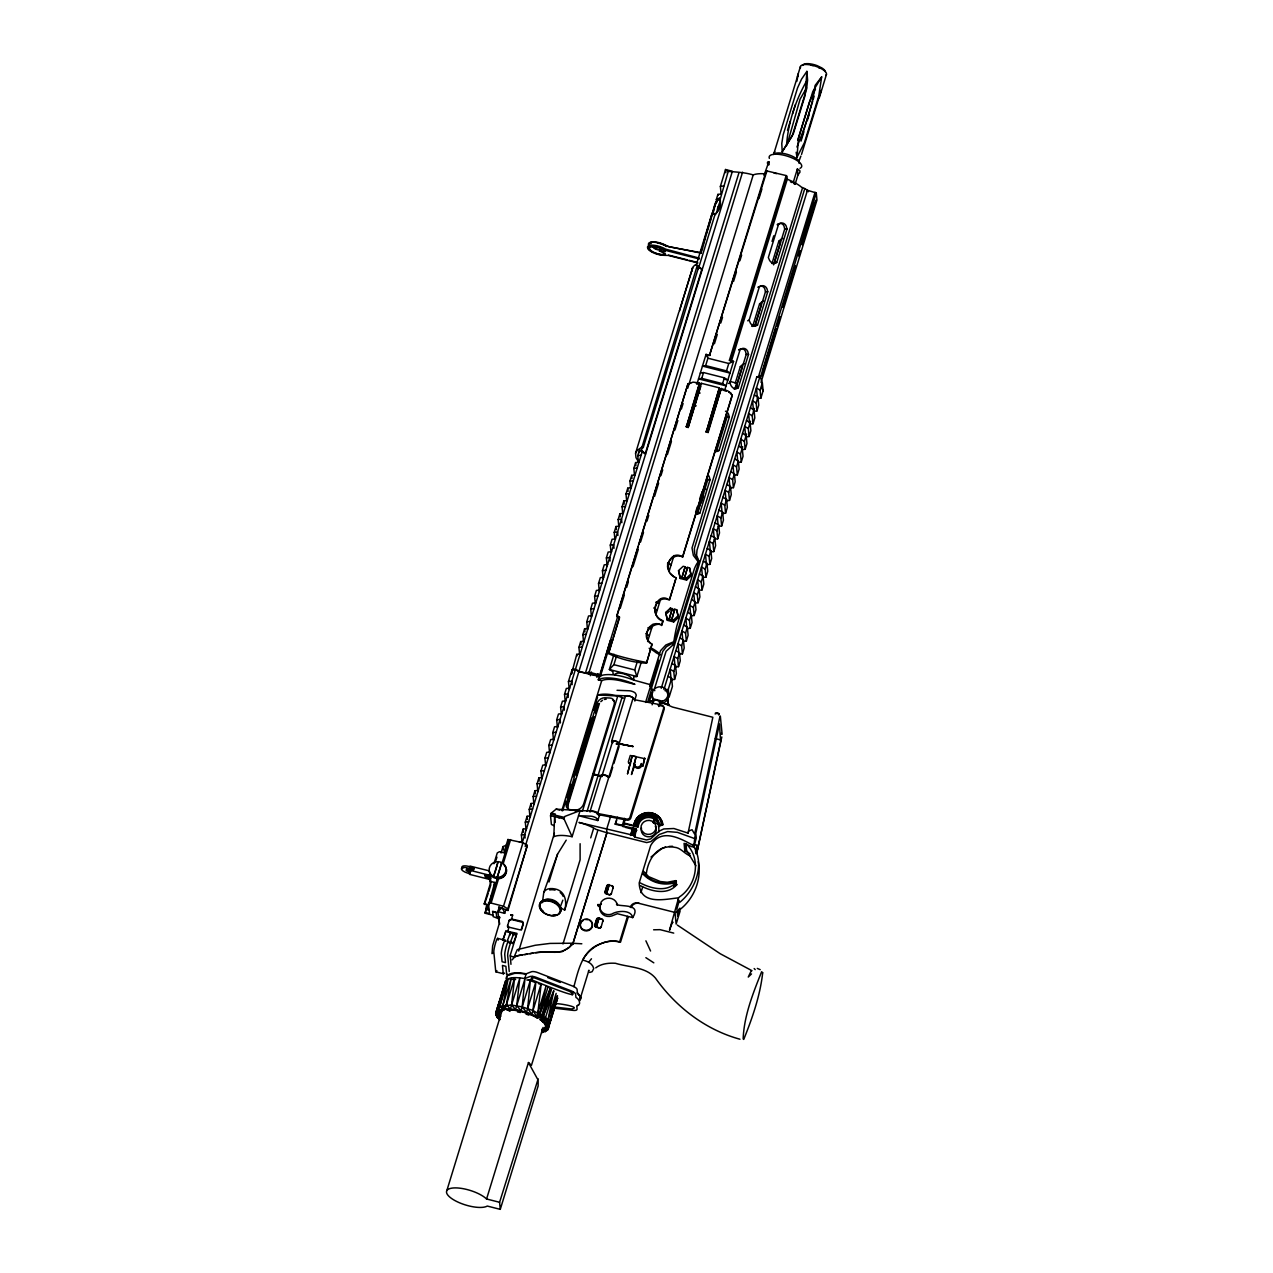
<?xml version="1.0" encoding="UTF-8"?>
<svg xmlns="http://www.w3.org/2000/svg" width="1273" height="1273" viewBox="0 0 1273 1273"><rect width="100%" height="100%" fill="white"/><g stroke="black" fill="none" stroke-linecap="round" stroke-linejoin="round"><path stroke-width="1.5" d="M796.993 157.279L798.457 138.311L812.826 91.481L821.674 76.889L818.778 95.905L804.409 142.719L796.993 157.279L796.166 152.283M560.47 907.729L564.687 910.115C567.297 901.411 564.957 890.798 555.044 888.952C551.082 888.156 546.006 888.188 543.81 892.246L542.378 902.605M693.721 844.492L696.999 845.32L697.445 849.871L720.598 741.554L719.452 723.955L695.822 833.401L696.267 837.952L694.374 845.527A1.878 1.75 -5.6 0 1 692.035 846.768L684.062 843.331L684.779 850.698L690.141 853.785M721.139 734.426L721.218 733.264M606.712 829.264L606.903 832.765L596.178 829.439A24.919 8.593 17.1 0 0 578.976 822.469L633.174 835.247L634.781 837.093L646.413 839.941L650.63 838.939L658.968 831.253L663.726 828.946L673.894 828.516L688.057 833.099L688.693 830.967L692.051 829.725L695.153 834.961L694.151 843.394A1.878 1.75 -5.6 0 1 691.828 844.635C679.193 837.857 661.005 828.039 650.694 845.479L639.205 882.889C639.683 905.676 664.808 899.247 678.62 897.815L669.503 930.245L671.301 925.185A12.762 1.703 -75.8 0 1 673.083 922.225M504.649 983.504C504.76 978.571 511.157 977.537 515.056 977.648A28.483 9.818 17.1 0 1 524.747 978.587L530.029 976.502A5.49 1.894 17.1 0 1 536.076 977.298L571.1 990.824A6.747 2.323 17.1 0 1 575.619 994.245L575.937 997.395C579.247 998.923 581.856 1004.922 576.78 1005.956L577.083 1009.107A6.747 2.323 17.1 0 1 573.009 1010.364L552.196 1007.93M506.113 978.73C506.224 973.797 512.621 972.763 516.52 972.874A28.483 9.818 17.1 0 1 526.21 973.813L531.509 971.729A5.49 1.894 17.1 0 1 537.556 972.524L572.564 986.05A6.747 2.323 17.1 0 1 577.083 989.471L577.401 992.638L581.252 997.777L579.979 1000.435M673.576 642.674L666.511 646.604L662.803 651.299L651.362 688.613L654.036 690.316L666.065 651.315L673.449 644.472L674.085 640.176A29.502 3.946 -75.8 0 1 675.072 634.32A29.422 3.93 -75.8 0 1 676.934 625.648L694.374 568.776A29.597 3.962 -75.8 0 1 696.108 565.037A29.438 3.93 -75.8 0 1 698.002 562.252L698.638 561.027L694.819 554.328L694.326 548.568L804.791 188.595L801.465 187.131A29.406 10.136 17.1 0 0 795.466 183.089A29.454 10.152 17.1 0 0 789.801 180.289L787.271 179.207L786.157 175.563L766.219 170.805L709.459 355.501L766.967 170.709M715.633 214.548L712.18 213.084L696.108 265.436M782.211 151.773L793.35 133.681L805.173 95.157L806.891 71.368L801.497 79.228L797.534 87.98L783.166 134.795L781.781 143.483L782.211 151.773L792.204 135.972L806.573 89.158L807.591 80.024L806.891 71.368M507.529 925.344L507.768 927.19M507.513 926.521L509.105 920.236L511.587 919.042L512.653 915.096L510.728 914.937L512.653 915.096M579.724 999.639L579.979 996.743M634.702 762.941L634.447 763.291A3.453 3.103 -24.9 0 0 636.755 767.03A3.453 3.103 -24.9 0 0 640.971 764.564L641.29 763.529L641.544 765.805L642.865 766.06L644.647 758.262L642.865 766.06M679.941 908.142L677.666 916.242L676.95 908.874L679.225 900.759L678.063 899.438M490.614 874.551L489.516 878.163L490.726 880.264L489.962 884.862L484.265 903.719L488.705 905.628L489.484 913.553L485.124 912.439L486.827 906.901M490.376 881.377L494.736 882.475L493.972 887.456M667.959 703.619L668.007 697.318M600.172 905.358L599.901 908.62A8.895 8.259 -5.6 0 0 611.82 915.939L617.357 913.712L632.681 917.61C641.083 904.451 624.9 906.551 617.946 905.008L615.607 901.22A8.895 8.259 -5.6 0 0 601.238 901.889L599.726 906.806A8.895 8.259 -5.6 0 0 611.645 914.125C617.23 910.529 631.376 909.543 632.681 917.61M602.925 920.57L601.206 926.839A1.941 1.814 -5.6 0 1 599.408 928.176L595.303 926.871A1.957 1.814 -5.6 0 1 594.968 925.264L596.639 919.822A1.941 1.814 -5.6 0 1 599.042 918.533L601.54 919.17A1.957 1.814 -5.6 0 1 602.829 920.284M602.877 921.397L602.813 920.029A1.957 1.814 -5.6 0 0 601.524 918.915L598.994 917.944A1.941 1.814 -5.6 0 0 596.576 919.217L594.905 924.659A1.957 1.814 -5.6 0 0 595.255 926.267L599.376 927.922A1.941 1.814 -5.6 0 0 601.174 926.585M617.564 743.384L633.111 746.519L617.739 743.337M678.875 312.012L635.561 453.204L635.991 457.628L638.298 461.463M554.391 833.274L518.732 951.058M787.112 144.613L800.081 99.167L806.605 87.885M542.425 1032.451L543.587 1028.648L546.483 1027.804L542.425 1032.451L543.205 1030.621L545.321 1031.607L548.536 1026.452L557.701 997.857L548.313 1028.473L545.735 1025.863L548.106 1026.356L544.335 1021.519L543.3 1016.093L553.723 990.903L547.915 1020.214L548.313 1028.473L547.374 1030.255L542.425 1032.451L541.964 1029.205M796.771 81.408L798.33 73.85L773.666 154.24L774.811 151.694M712.785 213.339L713.516 210.013A8.959 1.193 -75.8 0 1 715.41 203.855L715.856 202.773M700.596 252.945L700.771 252.118M688.057 833.099L712.848 717.272L672.558 707.072L656.9 700.23L653.622 699.959L652.938 701.614M696.999 845.32L695.504 851.382M593.138 774.382L602.018 776.562M694.819 833.194L719.866 716.906M696.792 853.228L721.823 736.94M499.684 1020.039L495.913 1015.202L495.706 1013.085L497.807 1007.516L499.859 1006.163L511.555 1005.049L522.185 1006.895L526.513 1012.29L535.901 981.69L532.989 1010.476L536.697 1016.538L526.513 1012.29L515.565 1009.521L511.555 1005.049L514.563 978.125L505.174 1008.741L506.511 1009.839L511.46 1009.935A24.951 8.609 17.1 0 1 535.36 1016.92L537.047 1017.923L539.752 1013.849L546.085 985.923L536.697 1016.538L538.59 1017.636L547.979 987.021M703.555 243.095L712.18 213.084L715.681 213.975M572.102 836.711L580.122 810.583L556.094 809.167L551.32 813.065L550.525 815.691L554.598 816.645L553.803 836.759A24.935 8.593 17.1 0 1 572.102 836.711L564.003 818.841L564.735 816.47L580.122 810.583L592.534 811.044A4.487 1.544 17.1 0 1 598.565 813.59L599.392 815.42L597.817 820.544L578.547 815.707L590.958 816.184A4.487 1.544 17.1 0 1 596.989 818.714L597.817 820.544M539.752 1013.849L550.318 988.373L543.3 1016.093L541.407 1016.14L542.298 1021.455L546.754 1024.017L556.158 993.401L548.313 1028.473L545.926 1027.772L547.374 1030.255L557.494 995.757L548.106 1026.356L544.51 1023.715L546.754 1024.017L545.496 1017.716L532.989 1010.476L522.185 1006.895L524.953 978.905L515.565 1009.521L505.174 1008.741M711.687 217.062L712.832 212.018A10.518 1.4 -75.8 0 1 717.288 199.781M506.511 978.046L507.418 976.168M512.08 959.89L515.167 956.453L522.423 954.766M821.244 90.16L801.529 154.399M717.097 713.946L717.415 712.769L719.309 713.851M571.402 674.276L572.277 671.157M715.187 714.105L715.506 712.944L717.415 712.769M718.815 715.028L719.134 713.867M571.482 673.894L576.78 654.354L580.154 653.972M813.256 99.278L814.099 96.175M695.71 853.515L696.554 850.491L696.872 853.722M470.198 871.734C466.968 870.812 470.389 865.926 473.476 869.905L473.986 868.266L469.705 867.215M469.085 872.928L469.848 871.782A2.371 0.812 17.1 0 1 469.848 872.88L469.435 874.328L490.121 879.579M473.397 869.936L473.922 868.218M490.98 878.704L487.336 877.654L488.116 874.694M487.432 877.765L488.259 875.092M493.94 863.731L497.266 852.91L499.477 851.701L503.853 852.815L507.927 839.496L522.996 842.726L527.324 845.383L507.991 910.481L498.666 906.949L498.984 910.275M491.012 883.176L489.739 880.566L490.853 876.954M495.277 862.521L496.947 857.111M484.345 904.53L488.211 893.407M488.737 891.657L490.885 884.671M501.037 852.99L502.994 846.593L506.606 845.065M492.985 915.223L485.204 913.25L486.843 907.872M484.265 903.719L488.625 904.832L494.736 882.475M488.625 904.832L491.824 894.41M488.45 902.987L489.723 903.321L497.234 878.816L500.512 877.829A8.593 7.988 -5.6 0 0 506.415 869.236M501.88 863.715L509.2 839.814M489.723 903.321L491.107 903.082L498.745 878.147M510.584 839.591L503.121 863.921L505.397 866.292L506.479 869.841A8.593 7.988 -5.6 0 1 502.103 877.781M499.191 907.251L497.854 911.611L499.43 923.02L492.635 945.839L492.046 953.636L493.303 952.713M522.169 842.853L521.389 834.913L523.171 829.089L526.545 828.675M526.083 830.076L525.303 822.135L527.086 816.311L530.475 815.898M530.014 817.282L529.234 809.342L531.016 803.518L534.389 803.104M533.928 804.504L533.148 796.564L534.931 790.74L538.32 790.326M537.858 791.711L537.079 783.77L538.861 777.962L542.234 777.548M541.773 778.933L540.993 770.992L542.775 765.168L546.165 764.755M545.703 766.155L544.924 758.215L546.706 752.391L550.079 751.977M549.618 753.361L548.838 745.421L550.636 739.597L554.01 739.183M553.548 740.584L552.768 732.643L554.551 726.819L557.924 726.406M557.463 727.79L556.683 719.85L558.481 714.042L561.854 713.628M561.393 715.012L560.613 707.072L562.395 701.248L565.769 700.834M565.307 702.235L564.528 694.294L566.326 688.47L569.699 688.057M569.238 689.441L568.458 681.501L572.023 669.9L575.396 669.487L578.849 671.635L599.297 676.472L602.702 675.151A28.022 9.659 17.1 0 1 633.54 680.053M579.692 655.372L578.913 647.384L580.695 641.576L584.084 641.178M583.623 642.594L582.843 634.606L584.625 628.782L587.999 628.401M587.537 629.801L586.758 621.829L588.54 616.005L591.929 615.607M591.468 617.023L590.688 609.035L592.47 603.211L595.844 602.829M595.382 604.245L594.602 596.257L596.385 590.433L599.774 590.051M599.312 591.452L598.533 583.464L600.315 577.656L603.688 577.258M603.227 578.674L602.447 570.686L604.229 564.862L607.619 564.48M607.157 565.88L606.378 557.908L608.16 552.084L611.533 551.686M610.929 551.511L610.292 545.115L612.074 539.291L615.464 538.909M614.843 538.718L614.222 532.337L616.005 526.513L619.378 526.131M618.773 525.94L618.137 519.543L619.919 513.735L623.309 513.337M622.688 513.146L622.067 506.765L623.85 500.941L627.223 500.56M626.618 500.369L625.982 493.988L627.764 488.164L631.153 487.766M630.533 487.591L629.912 481.194L631.694 475.37L635.084 474.988M634.463 474.797L633.827 468.416L635.625 462.592L638.998 462.21M638.378 462.019L637.757 455.623L639.539 449.815M721.298 194.005L717.908 194.403L716.317 199.59L719.834 200.466L728.236 171.409C736.749 172.062 744.88 172.444 753.218 174.91A29.454 10.152 17.1 0 1 764.102 173.764M721.154 194.371L720.375 186.383L725.546 169.516L732.389 171.266L578.944 671.301L585.469 672.956L589.113 672.224L599.79 674.929L599.869 675.804L588.206 673.656M705.735 236.476L701.853 250.956M706.276 234.709L711.146 218.813M635.561 453.204L637.216 450.371L642.038 446.95L697.349 265.23L694.787 265.118L692.942 267.059L679.352 311.073L692.592 267.664L692.019 270.894M638.887 452.822L640.255 450.658L645.618 453.984L641.035 449.942L643.342 447.284L698.909 266.168L697.62 265.516L702.219 269.558L698.193 267.059M499.525 916.655L498.618 919.567L499.653 924.214M575.396 669.487L522.63 841.469L519.241 841.883M572.118 669.55L575.491 669.168L642.467 450.881M698.368 268.73L715.124 214.119L718.64 210.14A13.557 10.136 82.7 0 0 720.486 204.094L720.152 197.729L716.317 199.59L717.224 199.288M507.991 910.481L507.832 908.874L503.503 906.233L522.996 842.726M717.479 209.074L718.195 206.735M645.522 452.87L702.107 268.444M504.681 913.346L502.358 907.522L497.854 911.611L504.681 913.346L505.747 909.861M525.192 846.513L578.849 671.635M507.832 908.874L527.324 845.383M502.994 940.111L505.827 930.881L507.8 931.375L508.929 927.19L519.973 929.847A1.894 1.75 -5.6 0 0 521.58 928.558L523.139 923.45A1.894 1.766 -5.6 0 0 521.85 921.302L511.587 919.042M585.469 672.956L738.897 172.921M589.113 672.224L742.557 172.205M505.811 931.47L510.187 932.568L509.868 933.777A14.21 1.894 -75.8 0 1 506.94 941.272M590.306 675.724L591.452 672.001M509.709 942.911A14.21 1.894 -75.8 0 0 513.178 934.621L513.465 933.698L510.155 932.854M513.274 934.605L513.624 933.443L516.552 934.191L516.202 935.353A14.21 1.894 -75.8 0 1 512.717 943.627L511.778 942.879A7.415 0.987 -75.8 0 0 509.741 945.425A7.415 0.987 -75.8 0 0 507.656 955.259L509.248 971.554M596.894 677.395L598.039 673.656M613.379 637.773L619.553 617.66L616.689 616.116L687.945 383.937L693.069 382.139L699.466 382.966L699.561 383.921L686.29 427.171L699.466 382.966M616.753 616.609L638.266 546.499M638.839 544.605L687.945 383.937M632.649 683.394L634.941 684.365L619.999 680.625A24.919 8.593 17.1 0 0 601.699 680.673L598.278 679.798L599.297 676.472M599.79 674.929L617.898 615.909M620.222 608.335L624.295 595.064M626.618 587.474L628.369 581.777M633.015 566.612L638.25 549.538M640.59 541.964L643.501 532.48M646.986 521.103L648.737 515.406M654.545 496.454L658.618 483.167M660.958 475.577L662.708 469.88M667.354 454.7L671.444 441.413M674.929 430.019L677.841 420.536M681.341 409.142L683.092 403.461M687.738 388.265L753.218 174.91M504.697 986.352L496.868 1009.282L495.913 1015.202L499.509 1017.843L497.25 1017.557L498.427 1013.754L500.846 1016.252L497.25 1017.557L500.225 1019.259M499.271 1004.254L500.91 998.891M503.106 991.731L504.745 986.368M599.599 677.109L610.324 640.574A29.454 10.152 17.1 0 1 612.806 639.858M507.8 931.375L516.949 933.364L510.107 955.657L513.958 957.296L517.268 949.658L535.217 945.266L550.031 943.42L572.548 943.213L572.659 944.423L607.03 832.494M600.299 676.584L611.183 641.115M650.678 643.549C638.425 633.19 655.134 621.797 660.862 624.772C649.055 618.933 640.924 637.678 652.031 644.17L646.525 663.185C634.4 662.708 619.219 658.937 608.526 653.558L619.474 616.864L616.689 616.116M608.526 653.558L612.822 639.603M561.823 810.63L601.699 680.673M562.65 810.821L565.562 801.354M566.724 797.55L570.797 784.279M573.121 776.705L591.149 717.94M593.489 710.35L597.546 697.079M446.839 1190.589L501.864 1011.319M505.333 1005.67L503.965 1010.141A23.948 8.259 17.1 0 0 500.257 1016.475M567.09 805.666L575.221 779.187M576.383 775.4L594.38 716.747M595.541 712.96L598.453 703.508M614.016 654.306L609.353 669.503L612.87 671.635L613.093 673.974L615.273 674.738A8.545 2.944 17.1 0 1 623.181 673.672A8.545 2.944 17.1 0 1 631.71 678.891L633.827 679.241L633.604 676.902L636.882 676.488L640.956 663.185M696.936 384.112L706.054 354.387L710.207 355.438M637.518 660.91L634.734 669.964L636.882 676.488L609.353 669.503L613.888 664.681L616.673 655.627M686.943 426.614L687.834 423.702M689.966 416.732L691.764 410.908M693.896 403.955L695.679 398.131M697.811 391.161L699.609 385.353M701.741 378.383L722.587 383.666L726.056 385.862L698.543 378.877L701.741 378.383L703.523 372.559L724.369 377.842L727.838 380.038L724.178 379.099M705.656 365.606L726.517 370.889L729.986 373.069L702.457 366.099L705.656 365.606L707.931 358.206L706.054 354.387L708.393 355.803M768.033 164.997A14.528 3.262 49 0 1 767.762 161.942L768.86 161.735L764.007 175.403M700.834 386.276L688.136 427.648L701.296 383.284L719.372 387.867L706.213 432.231L719.372 387.867M548.981 882.03L557.542 854.151L566.214 840.164M714.424 343.758L717.32 334.322M720.789 323.008L722.523 317.343M733.534 281.492L736.415 272.056M739.899 260.742L741.634 255.077M758.994 198.477L761.891 189.041M797.391 76.46L800.431 66.578M524.747 978.587L526.21 973.813M787.494 130.355L790.294 121.19M792.554 113.838L795.37 104.672M623.659 698.113L617.787 695.981L582.461 811.124L574.664 810.742M531.366 979.621L531.366 978.014L534.644 977.919L569.588 991.381C586.392 1002.392 534.676 981.181 531.366 979.621L532.353 976.439M587.108 811.251L622.004 697.509M589.94 811.888L601.206 775.162M611.629 741.204L625.425 696.236A3.946 1.353 17.1 0 1 629.642 696.124A3.946 1.353 17.1 0 1 632.952 698.591L634.622 698.909L634.893 700.771L634.622 698.909M612.568 741.554L602.065 775.75A2.96 1.018 17.1 0 1 605.916 775.734M786.157 175.563L729.397 360.291L730.193 360.768L786.953 176.056M707.788 431.897L721.25 388.488L727.79 390.922L730.973 393.134L732.214 395.648L682.726 556.953C674.722 553.055 664.522 561.473 668.389 570.161M722.587 383.666L724.369 377.842M726.517 370.889L728.777 363.489L733.566 361.357L724.989 389.331M797.694 140.301L809.517 101.776L815.484 89.046M708.074 432.693L721.25 388.488M731.068 362.328L787.271 179.207M801.003 139.362L812.826 100.838M564.687 910.115L580.106 859.864L580.106 843.713M801.003 141.144L803.884 131.787M807.321 120.537L809.055 114.92M647.607 641.528L652.858 624.391M655.897 614.509L660.703 598.819M668.993 571.8L673.99 555.521M772.043 241.377L773.761 235.807M634.384 699.689L661.467 704.956A3.183 2.864 -24.8 0 1 663.599 708.393L629.785 817.839A3.198 2.864 -24.7 0 1 626.459 819.064L599.36 813.797L599.631 815.659L597.467 814.243L632.952 698.591M729.875 382.902L740.138 349.438L742.652 348.404A6.317 5.219 -82.4 0 1 747.697 351.364L748.524 354.371L738.26 387.819L736.208 388.79A6.317 4.36 67.3 0 1 731.163 385.83L729.875 382.902L728.442 383.459M749.113 320.223L759.376 286.759L761.875 285.725A6.317 5.219 -82.4 0 1 766.935 288.685L767.762 291.692L757.499 325.14L755.446 326.111A6.317 4.36 67.4 0 1 750.386 323.151L749.113 320.223L747.681 320.78M778.615 224.08L768.335 257.544L769.624 260.472A6.317 4.36 67.4 0 0 774.684 263.431L776.737 262.461L787 229.013L786.157 226.005A6.317 5.219 -82.4 0 0 781.113 223.046L777.182 224.653L779.49 223.507A5.203 4.28 -84.5 0 1 784.025 226.164L784.693 229.076L774.43 262.524L772.536 263.591M590.704 837.873L593.6 828.452M609.815 776.721L612.711 767.285M613.872 763.514L619.076 746.535M795.179 184.028L797.964 174.958L799.969 172.141L799.81 170.566L797.375 168.943L793.477 181.641L794.861 184.33M819.271 97.862L826.463 74.407M634.718 700.261L636.293 695.138L635.466 693.308A4.487 1.544 17.1 0 0 629.435 690.778L617.023 690.3M646.525 663.185L652.031 644.17M541.311 1014.788L539.943 1019.259A23.948 8.259 17.1 0 1 543.587 1029.268M563 943.93L597.817 830.457M695.599 512.398L697.302 506.813M699.593 499.382L701.296 493.813M735.237 383.237L740.329 366.592L742.557 364.603A5.203 2.721 -46.5 0 1 744.323 363.712M752.725 326.222L759.567 303.913L761.795 301.924A5.203 2.721 -46.5 0 1 763.561 301.033M771.963 263.543L778.805 241.233L781.033 239.244A5.203 2.721 -46.5 0 1 782.8 238.353M661.626 625.043L662.947 620.747C647.05 614.222 657.934 591.452 668.771 599.758C654.417 594.459 649.612 616.832 662.994 621.24L661.674 625.536M669.487 599.456L676.138 577.751C661.546 572.866 669.359 548.329 682.726 556.953M682.678 556.46L732.166 395.139M541.407 1016.14L550.318 988.373M669.534 599.949L676.138 577.751M715.808 451.024L726.788 415.189M734.887 388.806L736.621 383.141L730.018 381.47M500.273 1209.35L499.589 1202.285L538.161 1078.836L538.129 1085.98L500.273 1209.35L487.273 1206.056A22.134 7.638 17.1 0 1 455.129 1200.678A22.134 7.638 17.1 0 1 453.872 1187.932A22.134 7.638 17.1 0 1 486.572 1198.991L528.454 1062.525L531.334 1065.183M697.222 513.735L703.492 493.288L701.869 491.951L704.096 489.962A5.203 2.721 -46.5 0 1 705.863 489.071M737.035 383.969L741.952 367.929L740.329 366.592M754.921 325.697L761.19 305.249L759.567 303.913M773.57 264.879L780.429 242.57L778.805 241.233M553.723 990.903L544.335 1021.519L542.139 1019.896L551.527 989.28M695.599 514.308L697.509 513.242L707.772 479.778L707.088 476.882M714.837 451.629L716.731 450.562L726.994 417.098L726.326 414.202M734.06 388.949L735.969 387.883L746.233 354.419L745.548 351.523A5.203 4.28 -84.6 0 0 741.013 348.866L738.706 350.011L740.138 349.438M751.643 326.19A5.203 3.644 68.5 0 0 753.298 326.27L755.207 325.204L765.471 291.74L764.787 288.844A5.203 4.28 -84.6 0 0 760.252 286.186L757.944 287.332L759.376 286.759M701.28 502.771L703.078 496.947M695.933 513.958A6.317 4.36 67.3 0 0 697.747 514.149L699.8 513.178L710.063 479.73L709.236 476.723A6.317 5.219 -82.4 0 0 707.915 474.893M715.155 451.279A6.317 4.36 67.3 0 0 716.985 451.469L719.038 450.499L729.302 417.051L728.458 414.043A6.317 5.219 -82.4 0 0 725.467 411.227M531.446 1065.358L543.078 1027.454M669.137 618.901L672.287 608.621L670.314 608.128L665.652 612.488L667.354 620.317L673.735 621.924L678.382 617.564L676.711 609.751L674.706 609.242L671.619 620.062L667.163 618.407L665.652 612.488M681.978 577.051L685.129 566.771L683.155 566.278L678.509 570.638L680.196 578.451L686.577 580.074L691.223 575.714L689.552 567.885L687.547 567.392L684.46 578.213L680.005 576.542L678.509 570.638M669.184 619.442L672.287 608.621M682.026 577.592L685.129 566.771M649.612 686.227L660.512 650.71L665.859 644.997L673.878 641.703M802.483 188.006L692.019 547.995L693.355 555.394L698.336 561.982M606.585 829.455L610.801 815.977M645.697 701.964L658.539 660.353M546.483 1027.804L545.321 1031.607L545.067 1029.396L547.374 1030.255L556.762 999.639L551.623 1013.722M572.548 943.213L569.222 947.398L562.045 951.695L547.406 951.981A32.955 12.094 -5.7 0 0 538.638 952.459L535.694 952.745M671.619 620.062L674.706 609.242M684.46 578.213L687.547 567.392M572.659 944.423L606.95 832.622L646.668 842.583L650.901 841.58L659.287 834.499L667.577 831.571L677.427 832.351L695.408 838.859M647.798 701.614L651.442 689.759L650.964 684.842L633.668 680.068M632.204 755.86L627.525 773.761L632.204 755.86L636.166 756.623L631.472 774.525L635.02 764.532A3.453 3.103 -24.4 0 0 637.327 768.271A3.453 3.103 -24.4 0 0 641.544 765.805M804.791 188.595L807.464 190.282L696.999 550.27L696.57 555.267L698.972 561.298L673.449 644.472M634.781 837.093L636.357 828.994L615.209 824.204L616.641 820.48M652.126 704.812L653.622 699.959M661.244 688.279L756.846 376.744L760.045 376.299L762.352 382.791L763.132 390.779L760.872 398.163L757.483 398.56L756.448 388.01L760.092 390.175L760.872 398.163M815.086 192.223L759.122 374.58L759.01 377.285L760.22 378.033L816.279 192.955L807.464 190.282M625.059 819.207L623.261 826.829L622.338 825.334L624.486 818.38M658.809 706.515L660.305 701.646M663.933 689.52L760.045 376.299L760.22 378.033M573.9 986.67C578.213 970.678 582.27 950.056 600.251 943.961C606.569 941.145 613.841 939.888 620.54 942.115L628.337 916.719M761.906 376.012L763.545 370.682M764.675 366.99L768.653 354.037M770.929 346.622L772.631 341.069M773.204 339.223L774.907 333.653M777.198 326.206L780.047 316.913M788.512 289.337L790.199 283.847M792.427 276.543L795.291 267.25M798.712 256.096L800.415 250.526M803.836 239.356L805.554 233.771M808.991 222.568L811.856 213.243M814.147 205.78L815.866 200.195M572.15 994.881L573.136 991.699M761.031 382.393L816.98 200.036L816.279 192.955M671.651 678.398L672.43 686.386L669.089 697.254L668.309 689.266L671.651 678.398L668.023 676.234M673.783 671.428L670.155 669.264L671.189 679.798L674.563 679.416L673.783 671.428L675.565 665.604L671.937 663.44M677.713 658.65L674.069 656.486L675.104 667.02L678.493 666.638L677.713 658.65L679.496 652.826L675.868 650.662M681.628 645.857L678 643.692L679.034 654.242L682.408 653.845L681.628 645.857L683.41 640.033L679.782 637.868M685.558 633.079L681.914 630.915L682.949 641.449L686.338 641.067L685.558 633.079L687.34 627.255L683.712 625.091M689.473 620.285L685.845 618.121L686.879 628.671L690.252 628.273L689.473 620.285L691.255 614.477L687.627 612.313M693.403 607.507L689.759 605.343L690.793 615.877L694.183 615.495L693.403 607.507L695.185 601.683L691.557 599.519M697.318 594.73L693.69 592.566L694.724 603.1L698.097 602.718L697.318 594.73L699.1 588.906L695.472 586.742M701.248 581.936L697.604 579.772L698.638 590.322L702.028 589.924L701.248 581.936L703.03 576.112L699.402 573.948M705.162 569.158L701.534 566.994L702.569 577.528L705.942 577.146L705.162 569.158L706.945 563.334L703.317 561.17M709.093 556.365L705.465 554.201L706.483 564.751L709.873 564.353L709.093 556.365L710.875 550.557L707.247 548.392M713.007 543.587L709.379 541.423L710.414 551.957L713.787 551.575L713.007 543.587L714.805 537.763L711.161 535.599M714.328 539.179L717.717 538.797L716.938 530.809L718.72 524.985L715.092 522.821M718.258 526.401L721.648 526.004L720.852 518.016L722.65 512.207L719.006 510.027M722.189 513.608L725.562 513.226L724.783 505.238L726.565 499.414L722.937 497.25M726.103 500.83L729.493 500.432L728.697 492.444L730.495 486.636L726.851 484.472M730.034 488.036L733.407 487.654L732.627 479.666L734.41 473.842L730.782 471.678M733.948 475.259L737.338 474.877L736.542 466.889L738.34 461.065L734.696 458.901M740.472 454.095L736.844 451.931L737.879 462.481L741.252 462.083L740.472 454.095L742.684 446.775M744.387 441.317L740.759 439.153L741.793 449.687L745.182 449.305L744.387 441.317L746.615 433.998M748.317 428.524L744.689 426.36L745.723 436.91L749.097 436.512L748.317 428.524L750.529 421.204M752.232 415.746L748.604 413.582L749.638 424.116L753.027 423.734L752.232 415.746L754.459 408.426M756.162 402.968L752.534 400.804L753.568 411.338L756.942 410.956L756.162 402.968L757.944 397.144L754.316 394.98M760.092 390.175L762.352 382.791M596.241 926.887L598.994 917.944M606.473 893.582L609.21 884.64L608.001 884.687A1.957 1.814 -5.6 0 0 606.807 885.913L605.136 891.355A1.957 1.814 -5.6 0 0 605.471 892.962L608.987 894.553A1.941 1.814 -5.6 0 0 611.406 893.28M596.273 927.221L599.026 918.279M606.505 893.917L609.21 884.64M674.563 679.416L676.361 673.592L675.565 665.604M678.493 666.638L680.275 660.814L679.496 652.826M682.408 653.845L684.206 648.021L683.41 640.033M686.338 641.067L688.12 635.243L687.34 627.255M690.252 628.273L692.051 622.465L691.255 614.477M694.183 615.495L695.965 609.672L695.185 601.683M698.097 602.718L699.895 596.894L699.1 588.906M702.028 589.924L703.81 584.1L703.03 576.112M705.942 577.146L707.74 571.322L706.945 563.334M709.873 564.353L711.655 558.545L710.875 550.557M713.787 551.575L715.585 545.751L714.805 537.763M717.717 538.797L719.5 532.973L718.72 524.985M721.648 526.004L723.43 520.18L722.65 512.207M725.562 513.226L727.344 507.402L726.565 499.414M729.493 500.432L731.275 494.624L730.495 486.636M733.407 487.654L735.189 481.831L734.41 473.842M737.338 474.877L739.12 469.053L738.34 461.065M741.252 462.083L743.034 456.259L742.254 448.287L738.626 446.107M745.182 449.305L746.965 443.481L746.185 435.493L742.541 433.329M749.097 436.512L750.879 430.704L750.099 422.716L746.471 420.551M753.027 423.734L754.809 417.91L754.03 409.922L750.386 407.758M756.942 410.956L758.724 405.132L757.944 397.144M580.17 998.764L588.938 970.217L588.476 971.092M630.469 835.422L632.554 828.596M623.897 822.995L633.524 825.445L634.336 822.788A14.624 13.589 -5.6 0 1 644.854 813.208M630.819 834.945L632.904 828.134M633.524 825.445L634.702 822.31A14.194 13.191 -5.6 0 1 648.578 812.572A14.194 13.191 -5.6 0 1 662.103 822.39L662.787 824.824L658.65 826.352L659.016 831.858M631.854 834.913L633.954 828.102M633.874 824.968L634.909 824.936L635.736 822.294A13.096 12.157 -5.6 0 1 648.53 813.304A13.096 12.157 -5.6 0 1 661.005 822.358L661.276 824.474L658.65 826.352M633.174 835.247L635.259 828.437M624.231 823.679L637.853 827.116L636.229 825.27L637.041 822.629A11.728 10.9 -5.6 0 1 656.725 817.791L660.003 824.952M634.256 835.82L636.357 828.994M637.327 825.843L638.139 823.185A10.614 9.866 -5.6 0 1 658.618 823.249L658.984 825.636M637.853 827.116L638.664 824.474A10.184 9.468 -5.6 0 1 658.332 824.522L658.714 826.957M654.242 818.794L653.081 822.581L658.666 823.997M654.195 823.392L655.34 819.637M627.478 916.369L619.601 942.036C605.089 938.312 589.494 947.414 582.62 960.113C587.267 961.02 592.55 963.502 593.759 968.482L592.136 971.681L589.701 972.461M640.924 892.659L642.642 887.042M646.095 875.824C647.321 860.373 656.852 844.031 674.324 847.245C681.023 847.691 684.428 853.992 690.364 855.917M684.779 850.698L686.72 844.413M701.073 250.892L702.107 247.487M615.209 824.204L617.357 817.25M543.81 892.246L557.542 854.151M559.897 907.967L562.841 900.154M645.602 702.41L653.192 700.675M798.967 161.05L800.892 156.07M599.456 703.46L568.219 804.297L568.108 808.212M796.93 147.032C804.838 127.268 812.365 106.614 815.118 85.418L821.674 76.889M601.413 903.687L600.951 904.626L597.801 904.594L599.965 906.901M485.299 875.203L485.108 876.763L487.304 877.352M660.448 703.508L660.894 702.632M548.536 1026.452L549.268 1022.569L545.496 1017.716M675.82 880.63L676.52 884.878L675.82 880.63L667.291 882.269L660.321 881.537L648.657 876.651L643.549 871.305M509.152 920.745L511.635 919.536L521.93 922.145A1.894 1.766 -5.6 0 1 523.235 924.309L521.659 929.417A1.894 1.75 -5.6 0 1 521.325 930.022M617.691 743.639L633.111 746.519M751.293 970.71L748.253 977.059L751.516 973.925M659.35 250.797L665.556 251.529L661.037 248.458A8.943 3.087 17.1 0 0 654.449 246.803L652.985 246.723A8.943 3.087 17.1 0 0 653.542 252.197L655.038 252.881A8.943 3.087 17.1 0 0 661.626 254.552C672.908 253.979 654.831 252.356 660.973 248.235M659.398 251.227L661.021 248.649M806.032 82.029C795.307 101.156 787.939 123.688 786.539 145.568M636.166 756.623L634.304 763.37M588.699 962.213L591.468 958.776M497.075 1011.399L495.706 1013.085L498.284 1015.695L495.913 1015.202L498.427 1013.754M600.044 907.601L597.864 905.278M686.577 580.074L686.402 578.165L691.032 573.805M673.735 621.924L673.544 620.015L678.191 615.655M667.004 613.3L669.343 611.12M504.76 1006.338L502.93 1005.272L508.086 979.335L498.698 1009.95L498.952 1012.178L496.645 1011.319L501.769 1009.059L511.157 978.46L506.336 1004.954L500.814 1010.937L498.698 1009.95L497.807 1007.516L505.095 982.47L495.706 1013.085L498.093 1013.785L496.645 1011.319L506.033 980.703L499.859 1006.163L503.758 1010.094M600.808 701.678L602.495 700.293M679.575 902.446C695.838 889.652 705.513 863.285 692.735 845.065M504.49 973.177L503.312 973.129M687.993 384.43L690.778 383.046M675.899 912.391C692.56 902.064 702.266 880.884 698.288 861.646M679.193 897.115C696.554 885.865 701.821 858.416 685.956 843.553L686.624 850.348L695.901 865.767M595.748 967.862C601.27 963.613 608.717 962.865 615.464 963.279C628.814 967.448 645.634 966.653 655.452 978.094C675.852 1006.975 705.624 1029.873 739.963 1039.229M508.404 975.373L514.658 973.368A28.261 9.738 17.1 0 1 526.37 974.227M513.958 957.296L518.238 955.466L527.261 954.161M598.278 679.798L601.683 678.477A28.022 9.659 17.1 0 1 632.522 683.378M688.025 426.535L686.195 426.232M664.999 690.698L668.309 689.266M653.972 699.052L662.421 701.184L664.474 700.325A8.004 7.431 -5.6 0 0 666.877 690.332A8.004 7.431 -5.6 0 0 656.343 687.659A8.004 7.431 -5.6 0 0 652.715 697.333L654.163 701.009L652.906 699.307A8.004 7.431 -5.6 0 1 652.237 696.808M651.012 857L661.865 848.534L665.493 847.054M570.877 944.964L572.182 944.439C566.453 950.931 558.497 953.27 550.238 951.949A32.239 11.982 -5.8 0 0 535.71 952.634L529.95 953.716M676.154 881.091C665.079 885.96 650.933 881.887 643.008 873.071M676.52 884.878L673.497 885.96L676.743 884.751C667.704 895.524 651.299 891.45 640.462 885.674M707.979 431.754L706.101 431.117M646.445 662.406C634.209 660.194 620.094 656.757 608.446 652.778M532.814 953.095L524.715 954.575M500.56 878.418L497.234 878.816M537.047 1017.923L538.59 1017.636L537.858 1012.751L541.216 983.663L531.812 1014.279L527.674 1008.502L530.411 980.083L521.023 1010.682L516.727 1005.718L519.782 978.237L510.393 1008.853L506.336 1004.954L507.847 1006.052M700.325 373.069L703.523 372.559M568.458 681.501L571.832 681.087L572.182 684.603M564.528 694.294L567.917 693.88L568.251 697.381M560.613 707.072L563.987 706.658L564.337 710.175M556.683 719.85L560.072 719.436L560.406 722.953M552.768 732.643L556.142 732.23M548.838 745.421L552.227 745.007M544.924 758.215L548.297 757.801M540.993 770.992L544.383 770.579M537.079 783.77L540.452 783.356M533.148 796.564L536.538 796.15M529.234 809.342L532.607 808.928M525.303 822.135L528.677 821.721M521.389 834.913L524.762 834.499L525.113 838.016M604.341 699.45L606.171 699.227M720.375 186.383L723.748 186.001M637.757 455.623L641.131 455.241M633.827 468.416L637.216 468.018M629.912 481.194L633.286 480.812M625.982 493.988L629.371 493.59M622.067 506.765L625.441 506.383M618.137 519.543L621.526 519.161L621.861 522.678M614.222 532.337L617.596 531.939L617.946 535.456M610.292 545.115L613.681 544.733L614.016 548.249M606.378 557.908L609.751 557.51L610.101 561.027M602.447 570.686L605.837 570.304M598.533 583.464L601.906 583.082M594.602 596.257L597.992 595.859M590.688 609.035L594.061 608.653M586.758 621.829L590.147 621.431M582.843 634.606L586.216 634.225M578.913 647.384L582.302 647.002M653.335 700.866L649.469 701.296L651.537 694.517A10.582 9.834 -5.6 0 1 652.651 692.639M661.276 824.474L662.342 824.395M669.041 846.45L672.526 846.274M615.671 823.647L622.338 825.334M784.693 229.076L787 229.013M774.43 262.524L776.737 262.461M765.471 291.74L767.762 291.692M755.207 325.204L757.499 325.14M746.233 354.419L748.524 354.371M735.969 387.883L738.26 387.819M726.994 417.098L729.302 417.051M716.731 450.562L719.038 450.499M707.772 479.778L710.063 479.73M697.509 513.242L699.8 513.178M540.245 1019.944L542.139 1019.896M653.606 929.799L660.051 929.656L673.735 933.109M491.537 875.76L469.005 870.064L468.925 871.353M542.298 1021.455L544.335 1021.519M509.996 979.335L515.613 979.542M526.815 979.987L532.432 980.21L528.47 980.035L535.01 982.358M617.787 695.981L598.294 695.01A24.935 8.593 17.1 0 1 615.448 695.424L627.86 695.901A4.487 1.544 17.1 0 1 633.89 698.431M572.548 943.261L581.825 943.786M609.274 885.228L608.064 885.292A1.957 1.814 -5.6 0 0 606.855 886.501L605.184 891.943A1.957 1.814 -5.6 0 0 605.534 893.566L609.019 894.808A1.941 1.814 -5.6 0 0 611.422 893.535L613.077 887.822A1.941 1.814 -5.6 0 0 611.74 885.61M554.98 1003.84C554.964 1002.599 583.368 1007.198 571.306 1008.98L553.771 1006.927M696.347 383.507L699.561 383.921M754.157 968.53L755.207 969.612M658.109 705.29L661.976 706.038M616.116 743.957L619.649 744.641M645.093 758.756L630.278 755.478L628.369 761.715L628.687 763.307L630.612 763.673M599.869 814.879L626.952 820.162A3.198 2.864 -24.8 0 0 630.851 817.871L664.108 709.491A3.198 2.864 -24.5 0 0 663.058 706.483M813.145 65.639L812.142 65.432A8.354 2.88 17.1 0 0 811.172 65.289M558.37 817.521L559.308 817.743M564.003 818.841L554.598 816.645L555.171 822.438M593.186 773.968L602.177 776.084M593.218 774.207L602.113 776.371M550.907 814.115L564.353 817.409M701.423 252.802L669.041 246.819L664.617 244.718A10.518 3.628 17.1 0 0 654.211 241.902A10.518 3.628 17.1 0 0 649.198 243.955M701.232 253.136L666.431 246.103A11.171 3.851 17.1 0 0 653.717 242.188A11.171 3.851 17.1 0 0 648.689 245.228M699.116 258.069L665.508 249.11A11.171 3.851 17.1 0 0 649.676 245.387A11.171 3.851 17.1 0 0 652.588 252.006M699.323 258.96L667.768 250.972L663.344 248.872A10.518 3.628 17.1 0 0 650.185 246.198A10.518 3.628 17.1 0 0 650.694 251.306A10.518 3.628 17.1 0 0 663.965 255.316L668.214 255.412L697.97 262.954M668.548 255.109L687.356 259.883M689.234 260.36L696.14 262.111M697.62 265.834L698.909 266.168M729.397 360.291L733.566 361.357M707.931 358.206L728.777 363.489M756.846 376.744L759.01 377.285M696.442 392.132L700.118 393.055M692.528 404.909L696.188 405.848M642.038 446.95L643.342 447.284M685.176 567.328L687.611 567.933M667.466 563.907L671.142 564.83L667.673 562.65M684.397 577.656L686.402 578.165M655.706 602.256L659.366 603.179L657.059 601.731M672.335 609.178L674.77 609.783M671.555 619.521L673.544 620.015M647.862 627.828L651.521 628.751L649.214 627.287M610.419 641.433L612.265 641.91M613.888 664.681L634.734 669.964M651.442 689.759L654.863 690.634M659.239 702.298L669.216 704.892C665.429 700.834 670.155 694.66 666.018 690.714M715.315 738.579L720.852 739.995M634.909 824.936L636.229 825.27M556.094 809.167L559.913 810.137M624.963 827.259L636.882 830.282M609.242 884.974L611.772 885.865A1.941 1.814 -5.6 0 1 613.093 888.077M489.071 870.812L470.055 866.086L470.596 867.565M490.789 876.667L485.029 875.315M491.107 903.082L503.503 906.233M492.667 911.739L496.184 912.63M500.05 917.753L496.597 916.878L496.295 912.232L492.603 911.293L493.144 916.608L499 918.851M497.6 938.376L505.095 940.27M495.993 971.872L503.487 973.765M486.572 1198.991L499.589 1202.285M551.32 813.065L555.378 814.084M539.497 1014.47L542.091 1015.186M469.785 873.183L469.435 871.782M721.345 389.443L726.278 391.288M538.288 983.52L541.646 984.793M547.772 977.616L560.311 982.454M757.308 968.403L760.188 969.644M728.745 392.243L729.556 392.593M554.169 825.7L551.4 824.49L550.525 815.691M663.822 244.989L662.31 244.305A8.943 3.087 17.1 0 0 657.314 242.872M752.009 970.71L720.247 953.748L677.331 925.073M736.542 466.889L732.914 464.725L733.773 473.508M732.627 479.666L728.999 477.502L729.859 486.286M728.697 492.444L725.069 490.28L725.928 499.064M724.783 505.238L721.154 503.074L722.014 511.857M720.852 518.016L717.224 515.851L718.083 524.635M716.938 530.809L713.31 528.645L714.169 537.429M575.491 669.168L578.944 671.301M674.722 577.337L670.33 573.582M640.192 882.905C651.028 888.665 667.418 892.739 676.472 881.966C665.238 886.708 650.964 882.905 642.945 873.93M653.765 607.953L657.234 610.149M645.92 633.524L649.389 635.72M645.872 957.678L653.813 962.834M679.002 908.938L680.053 911.277L676.138 924.055L674.992 912.423L638.028 903.114A6.27 5.824 -5.6 0 0 630.278 907.219M665.158 245.737L666.288 246.501M728.236 171.409L725.546 169.516L725.865 172.714M509.964 1011.414L507.466 1009.68A23.948 8.259 17.1 0 1 525.065 1012.353M612.615 699.927L613.904 700.946M730.288 393.055L732.214 395.648M507.72 926.68L508.929 927.19M577.083 993.004L579.326 995.581M650.567 951.011L645.888 940.811M616.482 904.18L617.134 905.278M528.454 1062.525L537.445 1078.915M761.763 388.154L763.132 390.779M505.445 866.881L506.113 868.313M506.495 973.94L507.259 974.338A7.415 0.987 -75.8 0 1 506.67 974.418L505.89 966.318L502.453 965.443L503.249 973.559A7.415 0.987 -75.8 0 0 503.853 973.399M505.413 941.256A7.415 0.987 -75.8 0 0 503.376 943.802A7.415 0.987 -75.8 0 0 501.291 953.652L502.087 961.751L505.524 962.627L504.729 954.511A7.415 0.987 -75.8 0 1 506.813 944.677A7.415 0.987 -75.8 0 1 508.834 942.131L509.057 942.879M498.204 940.095L497.918 939.363A7.415 0.987 -75.8 0 0 495.881 941.909A7.415 0.987 -75.8 0 0 493.797 951.743L495.754 971.649A7.415 0.987 -75.8 0 0 496.852 970.583M510.966 964.313L510.282 956.23M691.223 575.714L689.552 567.885M678.382 617.564L676.711 609.751M614.7 702.473L614.939 704.351M662.787 824.824L662.565 822.867A14.624 13.589 -5.6 0 0 652.413 813.224M797.375 168.943L797.964 174.958M768.86 161.735L769.147 164.726M766.219 170.805L766.41 172.778M736.621 383.141L737.115 388.122M717.908 194.403L718.004 195.405M701.296 383.284L701.407 384.382M720.327 715.999L722.125 734.266M680.005 576.542L680.196 578.451M670.314 608.128L670.505 610.038M667.163 618.407L667.354 620.317M662.421 701.184L662.612 703.157L664.665 702.282A8.004 7.431 -5.6 0 0 668.182 695.551M635.625 462.592L635.927 465.791M631.694 475.37L632.013 478.568M627.764 488.164L628.082 491.362M623.85 500.941L624.168 504.14M619.919 513.735L620.237 516.918M616.005 526.513L616.323 529.711M584.625 628.782L584.928 631.981M580.695 641.576L581.013 644.759M576.78 654.354L576.94 655.961M597.769 905.58L597.801 904.594L597.753 905.421M538.861 777.962L539.179 781.129M534.931 790.74L535.249 793.922M531.016 803.518L531.318 806.7M527.086 816.311L527.404 819.478M523.171 829.089L523.474 832.271M507.927 839.496L508.245 842.694M513.624 933.443L513.831 935.544M502.994 846.593L503.328 849.903M510.187 932.568L510.346 934.828M489.516 878.163L489.739 880.566M485.124 912.439L485.204 913.25M526.767 1012.91A23.948 8.259 17.1 0 1 536.156 1016.936M517.522 1011.955A19.97 6.89 17.1 0 1 520.339 1012.512M526.051 1014.12A19.97 6.89 17.1 0 1 528.836 1015.138M505.922 868.663A8.465 7.861 -5.6 0 1 505.842 872.737M504.967 874.631A8.465 7.861 -5.6 0 1 489.262 870.652M470.437 871.607A2.371 0.812 17 0 1 467.446 871.241A2.371 0.812 17 0 1 466.268 869.809A2.371 0.812 17 0 1 469.26 870.159M470.628 871.273A2.371 0.812 17 0 1 470.596 871.464M470.167 873.708A7.288 2.514 17.1 0 1 461.367 868.632A7.288 2.514 17.1 0 1 471.153 869.061L472.299 869.618L472.808 867.963L471.662 867.406A7.288 2.514 17.1 0 0 463.722 865.911A7.288 2.514 17.1 0 0 462.672 868.632M468.941 869.936A2.371 0.812 17.1 0 1 466.841 868.918M487.098 908.906A7.256 0.971 -75.8 0 1 486.684 904.737M488.864 909.352A7.256 0.971 -75.8 0 1 488.45 905.183M818.825 67.755A8.354 2.88 17.1 0 1 819.589 68.217M825.763 75.409A13.605 4.694 17.1 0 0 821.387 68.726A13.605 4.694 17.1 0 0 806 64.477L804.743 64.525A13.605 4.694 17.1 0 0 800.526 67.819M802.69 65.448A11.807 4.074 17.1 0 1 802.897 64.987L803.836 64.239A11.807 4.074 17.1 0 1 817.075 65.607L821.881 67.962A11.807 4.074 17.1 0 1 825.334 71.718M773.523 154.494A13.589 4.678 17.1 0 1 777.58 152.983L778.885 152.951A13.589 4.678 17.1 0 1 793.572 156.85A13.589 4.678 17.1 0 1 799.062 163.405M769.353 158.377A16.963 5.84 17.1 0 1 787.907 156.34A16.963 5.84 17.1 0 1 800.001 168.322M610.467 643.692A26.16 9.022 17.1 0 1 611.406 641.035M505.461 932.632A14.21 1.894 -75.8 0 1 502.533 940.111M612.822 742.032A2.96 1.018 17.1 0 1 614.222 740.997A2.96 1.018 17.1 0 1 617.994 742.525A2.96 1.018 17.1 0 1 616.593 743.559M606.855 776.212A2.96 1.018 17.1 0 1 607.762 777.182M655.34 826.304A7.543 7.017 -5.6 0 1 649.596 836.759A7.543 7.017 -5.6 0 1 641.497 827.959M590.179 920.745A6.126 5.681 -5.6 0 1 590.608 929.29A6.126 5.681 -5.6 0 1 581.459 928.701A6.126 5.681 -5.6 0 1 583.4 920.315M585.675 919.615A6.126 5.681 -5.6 0 1 588.046 919.758M544.096 900.17A9.293 5.904 20.6 0 1 554.264 900.504A9.293 5.904 20.6 0 1 559.913 907.792M549.713 889.954A9.293 5.919 20.6 0 1 555.06 890.129M560.2 892.612A9.293 5.919 20.6 0 1 563.175 896.447M543.539 911.468A11.155 7.081 20.6 0 1 542.059 900.807A11.155 7.081 20.6 0 1 557.16 903.003A11.155 7.081 20.6 0 1 558.64 913.68M556.126 914.666A11.155 7.081 20.6 0 1 553.039 914.937M578.117 1005.193A6.747 2.323 17.1 0 1 577.512 1005.463M612.806 742.716A3.946 1.353 17.1 0 1 614.095 740.695A3.946 1.353 17.1 0 1 619.155 743.559M601.652 776.132A3.946 1.353 17.1 0 1 604.245 774.764A3.946 1.353 17.1 0 1 608.733 777.517M590.258 811.553A3.946 1.353 17.1 0 1 594.746 811.983A3.946 1.353 17.1 0 1 597.467 814.243M649.15 648.259A26.351 9.086 17.1 0 1 656.152 652.763L660.194 654.927L658.571 652.794A29.406 10.136 17.1 0 0 652.572 648.753A29.454 10.152 17.1 0 0 650.774 647.782M774.095 173.16A8.545 2.944 17.1 0 1 776.61 173.637M806.875 190.807A10.805 3.724 17.1 0 1 808.498 191.698M790.342 181.753A26.351 9.086 17.1 0 1 792.045 182.596M793.652 183.455A26.351 9.086 17.1 0 1 795.164 184.346M631.122 907.649A6.556 6.094 -5.6 0 1 639.221 903.353M662.692 254.934A11.171 3.851 17.1 0 1 654.481 252.85M657.711 249.81A10.518 3.628 17.1 0 1 654.02 248.315M661.308 250.176A8.943 3.087 17.1 0 1 656.327 248.728L654.799 248.044A8.943 3.087 17.1 0 1 652.349 246.548M650.837 243.748A8.943 3.087 17.1 0 1 651.267 243.254M716.269 201.977A8.959 1.193 -75.8 0 1 717.224 201.946M712.912 214.325A11.171 1.496 -75.8 0 1 717.256 200.147M716.54 213.1A11.171 1.496 -75.8 0 1 719.961 201.977M717.749 211.143A10.518 1.4 -75.8 0 1 719.404 205.462M762.686 972.795C760.14 995.725 752.327 1018.114 743.734 1039.42L743.161 1038.959C743.973 1015.886 753.091 993.035 761.636 971.713L762.686 972.795M763.545 368.486L763.705 370.045L775.4 332.889L775.862 328.339L763.545 368.486M782.784 305.806L782.927 307.366L794.638 270.21L795.1 265.659L782.784 305.806M802.006 243.127L802.165 244.687L813.861 207.531L814.322 202.98L802.006 243.127M497.902 862.203L497.409 864.24A18.793 2.514 -75.8 0 1 494.258 874.487L493.701 875.888L497.902 862.203M501.498 863.126L501.005 865.147A18.793 2.514 -75.8 0 1 497.854 875.394L497.297 876.795L501.498 863.126M596.735 704.033L566.421 802.865A7.32 5.538 -47.7 0 0 570.479 809.723L575.682 809.994A7.32 5.538 -47.8 0 0 583.766 803.724L614.095 704.892A7.32 5.538 -47.9 0 0 610.038 698.034L604.834 697.779A7.32 5.553 -47.8 0 0 596.735 704.033M493.24 876.301A8.465 7.861 -5.6 0 0 506.049 869.523A8.465 7.861 -5.6 0 0 493.494 862.68A8.465 7.861 -5.6 0 0 493.24 876.301M643.072 832.335A7.543 7.017 -5.6 0 0 655.754 829.232A7.543 7.017 -5.6 0 0 646.684 820.608A7.543 7.017 -5.6 0 0 643.072 832.335M581.904 928.669A6.126 5.681 -5.6 0 0 592.184 926.155A6.126 5.681 -5.6 0 0 584.832 919.17A6.126 5.681 -5.6 0 0 581.904 928.669M541.884 911.054A10.677 6.795 20.6 0 0 559.499 912.964A10.677 6.795 20.6 0 0 548.408 901.045A10.677 6.795 20.6 0 0 541.884 911.054M541.661 910.832A11.155 7.097 20.6 0 0 560.04 912.836A11.155 7.097 20.6 0 0 548.456 900.393A11.155 7.097 20.6 0 0 541.661 910.832"/></g></svg>
